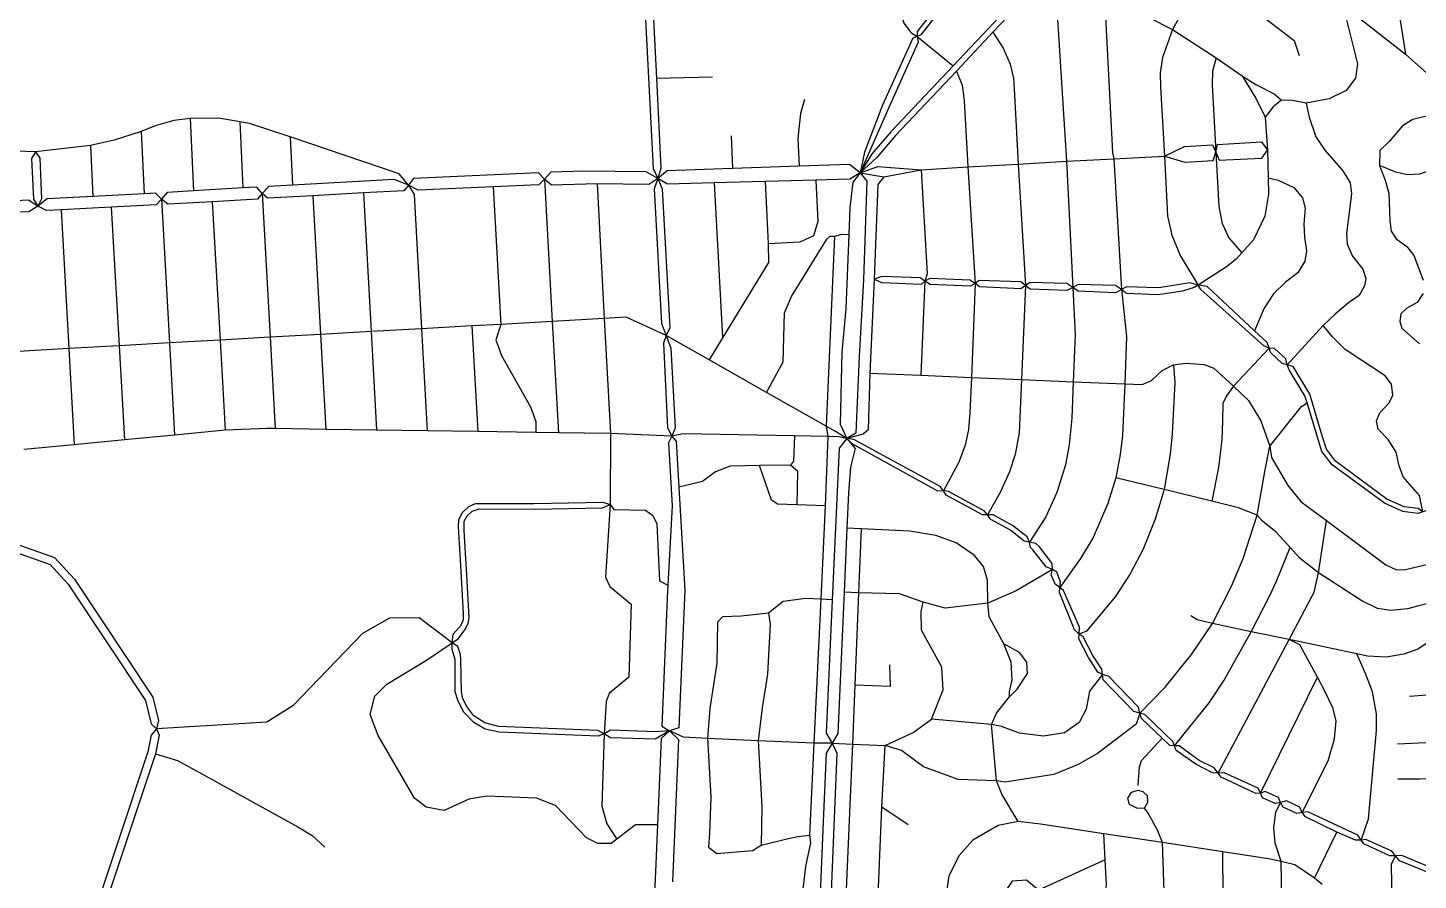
# Model space of a CAD drawing. Extents: x 0 to 264, y 89 to 356.
# Drawn here: x 52.82 to 92.06, y 125.83 to 149.9 of the extents above; entities that cross this region are included whole.
import ezdxf

# ---------------------------------------------------------------- set-up
doc = ezdxf.new("R2010")
doc.units = 0
doc.layers.get('0').update_dxf_attribs({"linetype": 'CONTINUOUS'})

msp = doc.modelspace()

# ---------------------------------------------------------------- linework, layer by layer
at = {"color": 4}
for points in [[(93.276649, 157.215417), (93.25901, 156.755702), (92.271232, 156.160391), (91.866641, 155.889192), (91.583315, 155.611381), (91.320936, 155.232145), (91.134627, 154.797785), (91.04974, 154.384375), (90.999028, 153.977577), (91.066276, 153.651258), (91.285658, 151.777127), (91.702379, 149.153341)], [(83.703143, 156.05125), (83.542186, 155.985106), (80.411283, 152.623794), (80.367186, 152.469452), (80.359481, 152.376849), (78.994672, 150.937076), (78.028944, 149.700147), (77.916495, 149.649437)], [(70.106867, 155.237657), (70.006546, 155.007248), (70.182935, 151.602942), (70.300895, 151.416633), (70.426572, 151.243549), (70.564375, 148.47204), (70.690051, 145.933143), (70.601857, 145.638794)], [(85.050311, 155.054653), (85.555226, 153.538812), (85.716181, 153.036103), (85.815399, 152.287551), (85.805493, 151.687829), (85.7636, 151.289853), (85.573966, 150.641623), (85.13079, 149.851181), (84.846363, 149.060738), (84.782423, 148.623074), (84.787926, 148.216276), (84.904783, 146.274897), (84.983063, 144.587076), (85.112047, 144.044678), (85.349072, 143.451572), (85.856188, 142.631363)], [(85.555226, 153.538812), (87.330139, 152.296371), (89.930772, 150.53579), (91.702379, 149.153341), (92.988915, 148.000201), (94.22474, 146.769887), (94.452942, 146.536173), (94.984313, 145.989367), (95.795702, 144.954185), (96.507873, 143.635676), (96.787891, 142.956579), (97.010581, 142.252127), (97.235478, 141.385617), (97.37769, 140.326181), (97.415172, 139.515895), (97.372178, 138.83349), (97.178151, 138.231564), (97.102083, 137.903037)], [(80.367186, 152.469452), (80.259149, 152.477185), (78.887726, 151.029693), (77.919792, 149.789459), (77.91649, 149.649451), (77.950658, 149.492891), (77.118326, 147.643012), (76.58034, 146.406085), (76.308037, 145.804159)], [(82.865296, 152.424254), (84.151831, 151.98659), (84.852978, 151.697752), (85.763585, 151.289853), (86.680808, 150.802577), (87.796466, 150.121276), (88.562657, 149.533681), (88.701561, 149.113655)], [(77.288099, 151.813508), (77.350936, 151.661371), (77.43803, 150.389167), (77.541659, 150.026466), (77.745607, 149.767397), (77.916484, 149.649437), (78.937335, 148.827022)], [(70.300895, 151.416633), (70.198367, 151.230322), (70.470669, 145.921016), (70.601857, 145.638794), (70.725329, 145.35216), (70.936996, 141.426407), (70.839982, 141.208125)], [(81.573246, 151.340563), (81.37591, 151.06606), (80.842335, 150.59973), (80.058506, 149.768498), (79.027734, 148.674887), (77.310147, 146.853673), (76.785391, 146.231901), (76.308037, 145.804159)], [(81.573246, 151.340563), (81.283308, 151.210478), (80.73099, 150.728717), (78.937335, 148.827022), (77.186674, 146.97053), (76.649792, 146.348758), (76.308037, 145.804159)], [(81.573246, 151.340563), (81.863187, 150.428856), (82.133282, 146.129375), (82.312978, 142.564115), (82.378019, 141.230175), (82.319591, 139.906155), (82.284313, 138.878688), (82.208246, 138.120216), (82.103516, 137.557978), (81.862083, 136.777456), (81.552299, 136.087335), (81.087076, 135.371857)], [(81.573246, 151.340563), (82.003194, 151.114565), (83.207047, 150.75848), (83.751649, 150.547917), (85.13079, 149.851181), (86.36, 149.051919), (87.097526, 148.537083)], [(83.207047, 150.75848), (83.435252, 146.376319), (83.471631, 146.195522), (83.691016, 142.506787), (83.825512, 141.180563), (83.77921, 139.844419), (83.713063, 138.383699), (83.648019, 137.854532), (83.527855, 137.194174), (83.304061, 136.463264), (82.888447, 135.506356), (82.532361, 134.914349), (81.949174, 134.097449)], [(89.930772, 150.53579), (90.346389, 148.877734), (90.291268, 148.47204), (90.025581, 148.129185), (89.547127, 147.893264), (88.903308, 147.771996)], [(77.916484, 149.649437), (77.798524, 149.60644), (76.947449, 147.714671), (76.438125, 146.384035), (76.308037, 145.804159)], [(80.058506, 149.768498), (80.349547, 149.322014), (80.541371, 148.868915), (80.637284, 148.475347), (80.662628, 148.174383), (80.767357, 146.045592), (80.981242, 142.62034), (80.869894, 139.966787), (80.797135, 138.459766), (80.686893, 137.853428), (80.525936, 137.358439), (80.267968, 136.774149), (79.906371, 136.14466)], [(86.36, 149.051919), (86.258575, 148.672683), (86.248669, 148.287935), (86.352298, 146.380731), (86.434964, 144.848351), (86.527569, 144.370998), (86.720494, 143.966407), (87.085399, 143.540869)], [(70.564375, 148.47204), (72.140851, 148.516137)], [(79.027734, 148.674887), (79.189792, 148.281319), (79.24822, 147.846963), (79.349645, 145.967317), (79.555797, 142.679869), (79.449964, 140.027423), (79.405867, 139.026415), (79.372796, 138.557883), (79.277986, 138.113603), (79.097186, 137.635147), (78.665033, 136.821553)], [(87.097526, 148.537083), (87.491093, 147.888856), (87.746857, 147.369609), (87.805285, 146.442467), (87.824025, 145.663048), (87.836163, 145.201129), (87.736945, 144.577153), (87.410626, 143.909079), (87.085407, 143.540869), (86.925548, 143.362274), (86.647734, 143.15171), (85.856188, 142.631363)], [(87.097526, 148.537083), (87.475658, 148.293447), (87.992701, 148.031067), (88.204367, 147.849167)], [(74.742588, 147.870113), (74.624627, 147.477647), (74.54966, 146.768786), (74.586042, 146.190008), (74.592646, 145.990468)], [(88.204367, 147.849167), (87.970651, 147.660651), (87.746857, 147.369609)], [(88.903308, 147.771996), (88.50974, 147.842551), (88.204367, 147.849155)], [(88.903308, 147.771996), (88.980478, 147.376224), (89.168992, 146.815088), (89.422551, 146.441363), (89.934079, 145.858176), (90.139131, 145.517526), (90.179923, 145.214357), (90.037708, 144.079956), (90.05975, 143.785607), (90.206376, 143.450468), (90.502929, 143.081155), (90.578996, 142.822083), (90.547026, 142.612621), (90.394889, 142.33591), (90.091723, 142.134167), (89.717999, 141.816667), (89.38396, 141.491451), (88.36091, 140.384609)], [(63.56394, 145.449174), (63.303768, 145.77329), (60.224678, 146.818395), (59.080355, 147.19322), (58.804748, 147.243933), (58.212742, 147.343151), (57.399149, 147.334345), (56.941641, 147.274799), (56.42019, 147.131484), (56.024419, 146.966119), (55.261535, 146.723585), (54.590157, 146.571451), (53.039035, 146.391754), (52.479002, 146.409393)], [(57.399149, 147.334331), (57.496162, 145.290424)], [(58.804748, 147.243933), (58.894046, 145.376415)], [(92.416754, 147.426937), (91.910738, 147.310077), (91.620797, 147.127076), (91.250381, 146.693819), (90.976978, 146.428133), (90.965943, 146.008107), (91.133524, 145.592492), (91.231641, 145.230895), (91.256985, 144.445965), (91.299981, 144.150512), (91.439989, 143.935537), (91.743157, 143.723871), (91.939389, 143.463699), (92.198461, 142.769167)], [(56.024419, 146.966119), (56.108202, 145.208845)], [(60.224678, 146.818395), (60.289722, 145.456893)], [(72.673326, 146.849262), (72.705296, 145.92322)], [(94.22474, 146.769887), (93.822353, 146.429236), (93.338385, 146.369704), (92.885285, 146.258359), (92.62401, 146.065435), (92.490617, 145.901173), (92.097047, 145.765574), (91.749784, 145.749035), (91.425669, 145.819591), (90.965954, 146.008107)], [(53.039035, 146.391754), (52.928794, 146.202135), (52.978403, 145.055607), (53.107387, 144.864887)], [(53.039035, 146.391754), (53.163611, 146.213161), (53.209912, 145.069938), (53.107387, 144.864887)], [(54.590157, 146.571451), (54.658506, 145.132778)], [(76.308037, 145.804159), (76.983827, 145.688403), (78.030033, 145.89125), (79.349645, 145.967317), (80.767369, 146.045592), (82.133282, 146.129375), (83.471631, 146.195522), (84.904792, 146.274897), (85.462621, 146.543889), (86.254167, 146.593498), (86.352284, 146.380731)], [(84.904792, 146.274897), (85.476952, 146.106224), (86.278421, 146.148117), (86.352284, 146.380731), (86.401893, 146.602317), (87.636615, 146.679488), (87.805285, 146.442467)], [(86.352284, 146.380731), (86.442683, 146.155833), (87.645435, 146.218673), (87.805285, 146.442467)], [(76.308037, 145.804159), (76.008176, 146.041181), (74.592657, 145.990468), (72.705296, 145.92322), (70.863133, 145.858176), (70.601857, 145.638794), (70.346093, 145.476736), (68.894192, 145.491073), (67.596631, 145.454689), (67.40591, 145.622258)], [(76.308037, 145.804159), (76.809645, 145.979444), (78.030033, 145.89125)], [(63.56394, 145.449174), (63.171476, 145.61454), (60.289722, 145.456893), (59.62716, 145.420512), (59.437544, 145.218768), (59.29974, 145.05671), (58.024228, 144.983951), (56.76966, 144.914496), (56.593272, 145.060018)], [(67.40591, 145.622258), (67.236137, 145.801952), (63.710563, 145.645409), (63.56394, 145.449174), (63.434956, 145.29704), (62.29284, 145.234203), (60.866294, 145.154828), (59.587474, 145.083169), (59.437544, 145.218768)], [(70.601857, 145.638794), (70.270026, 145.82731), (68.518264, 145.84715), (67.584506, 145.818487), (67.40591, 145.622256), (67.248264, 145.463508), (65.957317, 145.407284), (63.835139, 145.313578), (63.56394, 145.449174)], [(67.40591, 145.622258), (67.621988, 141.606103), (67.796173, 138.466381)], [(70.601857, 145.638794), (70.502639, 145.346649), (70.70769, 141.546572), (70.839982, 141.208125), (70.973377, 140.856451), (71.094645, 138.604185), (70.998732, 138.368264)], [(76.308037, 145.804159), (76.0192, 145.624463), (75.061188, 145.599091), (73.630234, 145.561623), (72.19046, 145.521937), (70.873056, 145.485556), (70.601857, 145.638794)], [(75.061188, 145.599105), (75.115208, 144.425018), (74.996144, 144.020424), (74.611397, 143.846242), (73.717325, 143.794426)], [(76.308037, 145.804159), (76.10519, 145.534064), (76.018099, 144.810869), (75.994957, 144.060113), (75.906754, 141.975417), (75.795409, 140.742899), (75.748004, 138.70671), (75.939825, 138.299912), (76.171338, 138.023202), (76.040147, 137.489627), (75.982822, 136.770841), (75.938724, 135.768732), (75.858246, 133.961849), (75.681857, 129.973256), (75.520903, 129.705365)], [(76.308037, 145.804159), (76.504269, 145.566034), (76.408359, 142.786806), (76.282683, 140.621633), (76.191181, 138.449843), (75.939825, 138.299912)], [(76.983827, 145.688403), (76.807438, 145.46902), (76.707117, 142.800036), (76.582544, 140.148688), (76.535139, 138.546857), (76.39954, 138.424488), (75.939825, 138.299912)], [(78.030033, 145.89125), (78.204218, 142.948863), (78.139174, 142.739401), (78.022317, 140.088056)], [(87.824028, 145.663048), (88.105147, 145.5958), (88.548326, 145.386338), (88.798575, 145.096397), (88.869131, 144.807562), (88.833853, 144.348951), (88.852592, 143.982942), (88.906612, 143.603706), (88.863616, 143.312665), (88.66628, 142.976425), (88.314606, 142.719558), (87.977263, 142.385522), (87.71378, 141.979828), (87.444789, 141.343724)], [(56.593272, 145.060018), (56.421294, 145.225383), (56.108202, 145.208845), (54.658506, 145.132778), (53.363151, 145.064426), (53.107387, 144.864887), (52.848315, 144.700625), (52.350018, 144.679684), (50.919061, 144.600303), (49.499131, 144.513213)], [(59.437544, 145.218768), (59.283202, 145.400669), (58.894046, 145.376426), (57.496162, 145.290424), (56.755329, 145.245226), (56.593272, 145.060018), (56.440033, 144.902369), (55.173341, 144.830713), (53.765537, 144.757953), (53.349923, 144.742515), (53.107387, 144.864884)], [(59.437544, 145.218768), (59.661338, 141.159619), (59.803549, 138.581034)], [(62.29284, 145.234203), (62.511119, 141.318369), (62.666561, 138.536937)], [(63.56394, 145.449174), (63.724894, 145.189002), (63.933256, 141.397744), (64.092006, 138.517091)], [(65.957317, 145.407284), (66.167881, 141.524522), (66.034488, 141.083549), (66.189931, 140.642577), (67.006831, 139.200599), (67.154558, 138.781674), (67.161162, 138.475201)], [(68.894192, 145.491067), (69.087117, 141.688786), (69.270121, 138.445435), (69.253583, 136.434601)], [(73.630234, 145.561623), (73.717325, 143.794426), (73.722828, 143.268567), (72.42637, 141.140877), (72.049349, 140.521312)], [(72.19046, 145.521937), (72.426381, 141.140877)], [(53.107387, 144.864887), (52.837292, 145.03356), (48.565373, 144.799843), (48.224722, 144.592588), (47.880764, 144.42171), (46.018758, 144.313673), (45.822526, 144.464704)], [(55.173341, 144.830713), (55.397135, 140.921494), (55.545965, 138.260226)], [(56.593272, 145.060018), (56.819269, 141.000869), (56.964792, 138.396926)], [(58.024228, 144.983951), (58.246919, 141.080244), (58.38803, 138.53473)], [(60.866294, 145.154828), (61.085676, 141.238994), (61.23671, 138.55678)], [(53.765537, 144.757953), (53.976103, 140.842119), (54.127135, 138.123524)], [(73.669923, 139.600782), (74.141762, 140.462883), (74.179244, 141.854149), (74.371067, 142.314967), (75.369869, 143.933333), (75.47019, 144.010504), (75.588151, 144.012762), (75.800921, 144.071137), (75.994949, 144.060102)], [(75.588151, 144.012708), (75.354437, 138.653794), (75.399635, 138.35724), (75.324671, 136.403732), (75.197891, 133.76341), (75.000556, 129.69875), (74.881492, 127.103629), (74.912361, 126.886451), (74.773454, 126.223889), (74.691875, 125.5933), (74.696278, 125.112639), (74.773449, 123.999185), (74.769046, 123.062119), (74.710617, 121.883619), (74.528714, 119.914678), (74.588246, 118.974306), (74.484617, 116.714324), (74.32697, 113.255998)], [(78.139174, 142.739401), (78.004678, 142.833107), (76.924298, 142.878308), (76.707117, 142.800036)], [(79.555797, 142.679869), (79.410278, 142.772474), (78.282492, 142.819879), (78.139174, 142.739401), (78.030033, 142.645694), (76.924298, 142.691996), (76.707117, 142.800036)], [(80.981242, 142.62034), (80.842335, 142.729481), (79.673758, 142.765859), (79.555797, 142.679869), (79.413585, 142.601597), (78.286901, 142.649002), (78.139174, 142.739401)], [(82.312978, 142.564115), (82.140998, 142.676564), (81.111327, 142.706327), (80.981242, 142.62034), (80.843436, 142.52553), (79.680373, 142.583958), (79.555797, 142.679869)], [(83.691016, 142.506787), (83.514627, 142.618133), (82.467317, 142.647899), (82.312978, 142.564115), (82.145409, 142.478125), (81.110226, 142.515607), (80.981242, 142.62034)], [(85.856188, 142.631363), (85.615859, 142.693099), (84.801162, 142.567423), (84.705252, 142.557489), (83.824408, 142.581732), (83.691016, 142.506765), (83.521242, 142.415285), (82.466214, 142.459383), (82.312978, 142.564115)], [(87.857101, 140.855347), (87.798673, 141.014097), (87.444792, 141.343724), (86.107544, 142.597189), (85.856188, 142.631363), (85.738228, 142.560808), (85.409704, 142.460486), (84.850772, 142.372292), (84.689817, 142.361257), (83.828819, 142.396535), (83.691016, 142.506776)], [(88.36091, 140.384609), (88.322325, 140.54777), (88.005928, 140.84322), (87.857101, 140.855356), (87.704964, 140.917083), (85.923436, 142.512299), (85.856188, 142.631363)], [(92.197332, 142.39875), (92.030866, 142.138578), (91.744233, 141.977621), (91.574459, 141.819974), (91.543592, 141.600592), (91.600917, 141.420895), (92.094806, 140.97)], [(78.665033, 136.821553), (78.572431, 136.94723), (76.131649, 138.27125), (75.939825, 138.299912), (75.620121, 138.503863), (75.354437, 138.653794), (73.669923, 139.600782), (72.049349, 140.521312), (70.839982, 141.208125), (69.705581, 141.72296), (69.087117, 141.688786), (67.621988, 141.606103), (66.167881, 141.524522), (65.354287, 141.47822), (63.933256, 141.397744), (62.511119, 141.318369), (61.085676, 141.238994), (59.661338, 141.159619), (58.246919, 141.080244), (56.819269, 141.000869), (55.397135, 140.921494), (53.976103, 140.842119), (52.556173, 140.762744)], [(65.354287, 141.47822), (65.52296, 138.497248)], [(92.190756, 136.236162), (92.099254, 136.693673), (91.637335, 137.22394), (91.521579, 137.534828), (91.438897, 137.916268), (91.214002, 138.275661), (90.936188, 138.570008), (90.886579, 138.804828), (90.975877, 139.028619), (91.242665, 139.310841), (91.34409, 139.528022), (91.308812, 139.832292), (91.131319, 140.073724), (90.001327, 140.813454), (89.640833, 141.16954), (89.383966, 141.491451)], [(70.839982, 141.208125), (70.76171, 140.997562), (70.87526, 138.603081), (70.998732, 138.368264), (71.118897, 138.219437), (71.194964, 136.92849), (71.36474, 134.015869), (71.198272, 130.132006), (70.928176, 130.046016)], [(87.857101, 140.855347), (86.848377, 139.778272), (86.651042, 139.50928), (86.55072, 139.285486), (86.543015, 138.787189), (86.523175, 138.275661), (86.429469, 137.486319), (86.240953, 136.534923)], [(92.190756, 136.236162), (92.061769, 136.322153), (91.664894, 136.372865), (91.178724, 136.593351), (89.731232, 137.661605), (89.469956, 138.003359), (89.3542, 138.37598), (89.000322, 139.553377), (88.537299, 140.335), (88.36091, 140.384609), (88.226415, 140.423194), (87.894583, 140.731875), (87.857101, 140.855347)], [(76.582544, 140.148688), (78.022317, 140.088056), (79.449964, 140.027423), (80.869894, 139.966787)], [(80.869894, 139.966787), (82.319591, 139.906155), (83.77921, 139.844419), (84.267588, 139.831183), (84.531067, 139.940324), (84.832032, 140.221445), (85.15394, 140.383503), (85.491283, 140.432014), (86.024861, 140.394532), (86.291649, 140.283187), (86.848377, 139.778272), (87.273915, 139.372577), (87.615669, 138.803724), (87.870329, 138.082734), (87.917734, 137.761926), (88.384061, 136.976996), (88.759992, 136.516181), (89.475468, 135.983706), (91.152266, 134.736857), (91.447716, 134.595746), (91.706787, 134.60568), (92.533611, 134.799708)], [(85.15394, 140.383508), (85.190322, 139.878593), (85.12197, 138.431103), (85.060234, 137.856736), (84.888256, 136.863447), (84.639105, 136.026703), (84.295147, 135.18224), (83.929141, 134.478889), (83.513524, 133.830661), (82.704339, 132.859419), (82.494879, 132.77894)], [(94.069298, 137.079522), (93.937006, 136.997942), (93.478395, 136.624218), (92.830165, 136.346407), (92.366042, 136.301206), (92.190756, 136.236162), (92.049645, 136.183246), (91.626312, 136.237266), (91.108169, 136.473187), (89.633117, 137.561286), (89.34428, 137.938315), (89.221908, 138.33519), (88.929766, 139.310841), (88.861415, 139.504869), (88.42375, 140.243498), (88.36091, 140.384609)], [(84.203644, 130.550928), (84.922431, 131.284046), (85.659956, 132.202369), (86.258575, 133.076597), (86.796561, 134.129419), (87.123984, 134.918758), (87.513143, 136.135841), (87.742449, 137.421276), (87.870329, 138.082734), (88.763297, 139.203907), (88.929766, 139.310841)], [(74.454853, 138.373776), (71.303004, 138.431103), (70.998732, 138.368264), (69.270121, 138.445435), (67.796173, 138.466376), (67.161173, 138.475187), (65.52296, 138.497242), (64.092006, 138.517088), (62.666561, 138.536931), (61.23671, 138.556777), (59.803549, 138.581023), (59.573143, 138.584336), (58.38803, 138.534724), (56.964792, 138.396926), (55.545965, 138.260226), (54.127135, 138.123524), (52.709408, 137.986824)], [(70.998732, 138.368264), (70.901718, 138.184159), (71.007551, 136.397119), (70.882978, 134.159185), (70.874173, 134.004843), (70.711012, 130.182716), (70.92819, 130.046016), (71.18394, 129.807891), (71.011963, 125.787328)], [(74.454853, 138.373776), (74.428409, 137.662708), (74.350135, 137.551363)], [(75.939825, 138.299912), (75.706111, 138.350625), (75.399635, 138.357229), (74.454853, 138.373779)], [(75.939825, 138.299912), (75.717135, 138.029817), (75.525311, 133.746875), (75.356641, 129.98428), (75.520903, 129.705365), (75.657603, 129.42204), (75.410658, 123.435841), (75.244192, 119.41197), (75.092058, 119.085651)], [(79.906371, 136.14466), (79.815972, 136.256008), (78.80284, 136.806119), (78.665033, 136.821556), (78.505183, 136.819296), (76.087551, 138.151032), (75.939825, 138.299859)], [(74.350121, 137.551363), (73.472588, 137.535926), (72.646867, 137.522692), (72.232353, 137.362839), (71.860833, 137.089436), (71.194964, 136.928482)], [(75.324671, 136.403732), (74.535329, 136.432397), (73.980808, 136.452237), (73.812135, 136.562479), (73.472588, 137.535926)], [(74.535329, 136.432397), (74.557371, 137.373871), (74.350112, 137.551363)], [(93.679035, 133.497726), (93.155381, 133.670808), (92.769532, 133.714905), (92.412343, 133.666397), (92.078308, 133.578202), (91.758603, 133.494419), (91.288966, 133.443706), (90.90973, 133.504342), (90.474269, 133.723724), (89.247266, 134.507551), (88.728019, 134.914349), (88.443593, 135.220826), (88.051129, 135.661798), (87.67079, 135.967171), (87.513143, 136.135841), (86.991692, 136.344203), (86.240936, 136.534923), (84.888256, 136.863447), (83.527855, 137.194174)], [(45.654956, 135.480998), (45.852292, 135.562577), (46.319722, 136.198681), (46.697855, 136.527204), (47.217101, 136.775252), (47.822335, 136.8425), (48.330556, 136.716824), (51.830772, 135.347606), (52.107482, 135.344304), (52.320252, 135.387292), (53.575921, 134.939704), (54.137058, 134.327855), (56.351839, 130.998516), (56.507284, 130.343673), (56.448853, 130.104444)], [(81.087076, 135.371857), (81.023133, 135.521787), (80.61303, 135.850314), (80.068428, 136.147968), (79.906371, 136.144666), (79.760851, 136.143532), (78.735589, 136.699157), (78.665033, 136.821525)], [(69.08822, 129.96223), (68.912935, 130.055939), (66.101736, 130.170592), (65.720296, 130.272014), (65.407204, 130.471553), (65.215381, 130.738341), (65.100728, 130.956623), (65.063246, 131.152855), (65.040104, 132.051338), (65.030169, 132.205676), (64.960717, 132.42947), (64.794251, 132.537508), (64.829532, 132.77784), (65.05553, 133.035808), (65.118367, 133.195661), (65.115065, 133.351103), (65.070967, 134.220921), (65.022459, 135.035617), (64.976158, 135.808421), (64.989394, 136.011268), (65.085307, 136.208603), (65.266104, 136.378377), (65.45462, 136.467675), (67.113779, 136.469933), (69.047442, 136.503006), (69.253597, 136.434655)], [(64.794254, 132.537508), (64.975051, 132.658776), (65.15144, 132.899105), (65.247353, 133.083213), (65.280424, 133.240859), (65.210972, 134.446919), (65.134905, 135.706996), (65.139308, 135.966067), (65.217582, 136.117101), (65.360897, 136.249393), (65.556028, 136.313333), (67.129194, 136.304528), (69.04081, 136.346421), (69.25358, 136.434616)], [(69.253585, 136.434601), (69.126806, 134.38849), (69.24697, 134.122803), (69.846692, 133.624506), (69.783853, 131.567369), (69.232639, 131.105453), (69.143341, 130.881659), (69.08822, 129.96223), (69.018768, 127.922734), (69.159879, 127.42223), (69.44651, 126.991181)], [(69.253585, 136.434601), (69.361623, 136.301206), (70.252387, 136.280265), (70.460746, 136.129234), (70.574298, 135.896621), (70.653673, 134.283763), (70.882978, 134.15919)], [(81.738611, 134.601258), (81.732007, 134.768827), (81.373718, 135.243976), (81.272295, 135.336579), (81.087087, 135.371857), (80.943758, 135.404931), (80.552394, 135.718022), (80.002284, 136.017883), (79.906371, 136.14466)], [(86.415121, 128.85098), (88.421546, 132.624601), (89.12269, 133.960746), (89.247266, 134.507551), (89.475468, 135.983706)], [(76.342215, 135.749992), (76.268351, 133.949722), (76.161415, 131.342474), (76.093063, 129.673395), (75.822968, 123.414897)], [(80.52704, 131.012847), (80.524782, 131.161674), (80.601953, 131.492405), (80.56998, 131.990702), (80.369339, 132.506641), (79.951572, 133.262909), (79.91519, 133.650965), (79.908586, 134.299192), (79.789525, 134.685044), (79.540377, 134.995928), (79.020029, 135.352014), (78.445662, 135.565885), (77.713648, 135.69046), (76.342226, 135.749992), (75.938724, 135.768732)], [(52.107482, 135.344298), (52.235365, 135.180036), (53.449141, 134.74678), (53.961769, 134.188951), (56.144583, 130.907014), (56.300026, 130.249967), (56.448853, 130.104444), (56.527127, 129.924748), (56.422394, 129.396685), (55.214131, 125.756458), (54.676144, 124.133681), (54.493143, 123.937449)], [(81.949174, 134.097449), (81.970115, 134.251787), (81.864282, 134.52409), (81.738605, 134.601258), (81.560018, 134.676224), (81.18409, 135.16019), (81.119046, 135.221926), (81.087076, 135.371857)], [(85.18591, 129.62599), (86.16046, 130.844174), (86.58159, 131.47697), (87.346674, 132.846188), (87.873637, 133.865939), (88.059949, 134.276042), (88.443593, 135.220826)], [(81.738611, 134.601258), (80.713351, 134.003742), (79.91519, 133.650965), (78.712438, 133.510954), (78.088465, 133.679627), (77.425903, 133.913341), (76.268351, 133.949722), (75.858246, 133.961858)], [(82.494879, 132.77894), (82.498181, 132.974072), (82.053901, 134.00705), (81.949169, 134.097449), (81.813575, 134.190051), (81.700026, 134.454635), (81.738611, 134.601258)], [(83.155234, 131.641232), (83.12879, 131.792266), (82.876334, 132.17591), (82.605135, 132.699565), (82.494893, 132.77894), (82.360381, 132.904619), (81.934843, 133.950826), (81.94918, 134.097449)], [(75.525311, 133.746875), (75.197891, 133.763413), (74.776762, 133.784351), (74.142865, 133.702772), (73.725044, 133.368737), (72.956649, 133.283856), (72.423074, 133.266217), (72.284167, 133.114079), (72.267628, 131.960939), (72.072497, 130.682119), (72.005249, 129.836553), (72.097855, 128.176294), (72.059269, 127.162058), (72.028403, 126.765183), (72.268732, 126.585486), (73.273048, 126.672577), (73.519992, 126.822508), (74.239879, 127.003308), (74.554072, 127.069452), (74.881492, 127.103629)], [(75.520903, 129.705365), (76.093063, 129.673395), (77.014697, 129.631502), (77.810651, 130.001919), (78.328794, 130.382258), (78.65401, 131.210183), (78.617631, 131.849591), (78.046572, 132.888081), (78.032235, 133.420556), (78.088459, 133.679627)], [(94.992032, 133.616787), (94.32947, 133.616787), (93.679035, 133.497726), (92.698976, 132.782248), (92.049645, 132.350095), (91.654974, 132.208984), (91.15447, 132.130713), (90.629715, 132.157157), (90.330954, 132.221111), (88.421546, 132.624601), (87.346674, 132.846188), (86.258575, 133.076597), (85.826422, 133.183534), (85.646728, 133.299287)], [(64.794254, 132.537508), (63.862701, 133.236451), (63.024853, 133.233149), (62.267482, 132.794381), (60.299645, 130.751577), (59.570936, 130.29517), (56.448853, 130.10445)], [(73.725044, 133.368742), (73.771345, 133.057855), (73.693074, 131.652258), (73.544244, 130.699758), (73.43731, 129.768202), (73.540936, 127.917222), (73.519995, 126.822508)], [(84.203644, 130.550928), (84.167266, 130.712986), (83.317292, 131.596034), (83.155234, 131.641232), (83.021839, 131.709583), (82.752847, 132.119689), (82.481649, 132.64224), (82.494885, 132.77894)], [(70.590833, 127.393567), (69.969061, 127.394696), (69.284452, 126.86663), (68.908524, 126.871033), (68.586615, 127.031987), (67.711283, 127.943697), (67.174401, 128.149852), (65.775417, 128.203873), (65.263889, 128.12119), (64.575972, 127.802586), (64.064444, 127.894088), (63.730409, 128.145441), (62.710658, 129.91815), (62.481353, 130.513463), (62.612544, 131.023888), (62.95099, 131.370053), (64.069956, 132.043636), (64.794254, 132.537525)], [(70.928176, 130.046016), (70.540121, 130.020672), (69.262405, 130.066974), (69.08822, 129.962241), (68.917343, 129.89829), (66.123783, 130.009635), (65.730216, 130.097829), (65.405, 130.284141), (65.121674, 130.581798), (64.954105, 130.913629), (64.885756, 131.14955), (64.884627, 132.066772), (64.794229, 132.347891), (64.794229, 132.537508)], [(80.770676, 127.491685), (80.309861, 128.257873), (80.158827, 128.636008), (80.015512, 130.223508), (80.156623, 130.548724), (80.52704, 131.012847), (80.745322, 131.230026), (81.031952, 131.670998), (81.014313, 131.989601), (80.808158, 132.2608), (80.369393, 132.506641)], [(88.786451, 127.741937), (89.521769, 129.200453), (89.695954, 129.827734), (89.745563, 130.332647), (89.655165, 130.699758), (89.420347, 131.19144), (89.216397, 131.567369), (88.721407, 132.481286), (88.421546, 132.624601)], [(77.141476, 131.912431), (77.163518, 131.296173), (76.161409, 131.342474)], [(90.447811, 126.965826), (90.656173, 127.563341), (90.884375, 130.059244), (90.882117, 130.525574), (90.770772, 131.146242), (90.576744, 131.66659), (90.330954, 132.221111)], [(83.155234, 131.641232), (82.783714, 131.167189), (82.687803, 130.658966), (82.492672, 130.286345), (82.082569, 129.993099), (81.485051, 129.902701), (80.804853, 129.983176), (80.302145, 130.169488), (80.015512, 130.223508), (78.328794, 130.382258)], [(85.18591, 129.62599), (85.140713, 129.745051), (84.349167, 130.509035), (84.203644, 130.550928), (84.034974, 130.593925), (83.169565, 131.493508), (83.155228, 131.641232)], [(87.610157, 128.29205), (89.216397, 131.567369)], [(101.398256, 131.259792), (100.589072, 131.269726), (99.225365, 131.264211), (97.89473, 131.2598), (96.557482, 131.257534), (95.193776, 131.263091), (94.047248, 131.267502), (93.762822, 131.310499), (93.342796, 131.362317), (92.950329, 131.310504), (92.612986, 131.178213), (92.302101, 131.058048), (91.818133, 131.018359)], [(84.203644, 130.550928), (84.102222, 130.235633), (83.009715, 129.408812), (82.465113, 129.099028), (81.779401, 128.820113), (80.409079, 128.599627), (80.158827, 128.636008), (79.074035, 128.677899), (78.103897, 129.028472), (77.479923, 129.493699), (77.014697, 129.631502)], [(86.415121, 128.85098), (86.30598, 129.003117), (85.879339, 129.210373), (85.317101, 129.62599), (85.18591, 129.62599), (85.055826, 129.639227), (84.838644, 129.838766), (84.248845, 130.395486), (84.203644, 130.550928)], [(56.448853, 130.104444), (56.300026, 129.928056), (56.205216, 129.45401), (54.460069, 124.191008), (54.493143, 123.937449), (54.57803, 123.802953), (54.585735, 122.234192), (54.550457, 121.692899), (54.573599, 112.974879), (54.490916, 112.859123)], [(75.520903, 129.705365), (75.000556, 129.69875), (73.43731, 129.768202), (72.005252, 129.836553), (71.323951, 129.868524), (70.928176, 130.046016), (70.529097, 129.813403), (69.262405, 129.855296), (69.08822, 129.96223)], [(70.928176, 130.046016), (70.695563, 129.836553), (70.590833, 127.393567), (70.196162, 118.18276), (70.408933, 117.929203), (70.644853, 117.685563), (70.649256, 116.906147), (70.403415, 116.674635)], [(94.406641, 130.017353), (93.826762, 130.109956), (93.511466, 130.160669), (92.761813, 129.725208), (92.082716, 129.697635), (91.479686, 129.673404)], [(75.520903, 129.705365), (75.35223, 129.419835), (75.261831, 127.262379), (74.925589, 119.352438), (75.092058, 119.085651), (75.221042, 118.845322), (75.057881, 115.026502)], [(76.00046, 119.182665), (76.409463, 120.203516), (76.621129, 121.079949), (76.736883, 123.366389), (76.927603, 127.88966), (77.014697, 129.631502)], [(84.157343, 128.509228), (84.19152, 129.03178), (84.249949, 129.214784), (84.838644, 129.838758)], [(87.610157, 128.29205), (87.547317, 128.426546), (86.58159, 128.863107), (86.415121, 128.850971), (86.254167, 128.866417), (85.790044, 129.10785), (85.232215, 129.494802), (85.18591, 129.625993)], [(56.422394, 129.396685), (57.041963, 129.211476), (57.83902, 128.774912), (59.519123, 127.844463), (60.441857, 127.342855), (60.84204, 127.09591), (61.202533, 126.769591)], [(88.17901, 128.026363), (88.117274, 128.163063), (87.738037, 128.340556), (87.610157, 128.29205), (87.477865, 128.281015), (86.501111, 128.744037), (86.415121, 128.850971)], [(84.339244, 127.868717), (84.435157, 128.039591), (84.424122, 128.211572), (84.298446, 128.328428), (84.148515, 128.361502), (83.958898, 128.312994), (83.854166, 128.147631), (83.904878, 127.976754), (84.107726, 127.87974), (84.339235, 127.868705)], [(93.72534, 128.157551), (92.398012, 128.69223), (92.111381, 128.688928), (91.490713, 128.683422)], [(86.009426, 119.185972), (86.207865, 119.972006), (86.571667, 120.743706), (87.042405, 121.408472), (87.510936, 122.187891), (87.831744, 122.932032), (88.012544, 123.525139), (88.22421, 124.708048), (88.190033, 126.359488), (88.027978, 126.880939), (87.983881, 127.313092), (88.045617, 127.748549), (88.17901, 128.026363)], [(88.786451, 127.741937), (88.722508, 127.892968), (88.339964, 128.074869), (88.17901, 128.026363), (88.024671, 127.995494), (87.668585, 128.159758), (87.610157, 128.29205)], [(90.447811, 126.965826), (90.359617, 127.099218), (88.944097, 127.762883), (88.786451, 127.741942), (88.632109, 127.714364), (88.252873, 127.891856), (88.17901, 128.026352)], [(77.671744, 127.396875), (76.927603, 127.88966)], [(82.695519, 119.15731), (83.001996, 120.487942), (84.193724, 122.688395), (84.624774, 123.813976), (84.901484, 125.232803), (84.846363, 126.893063), (84.705252, 127.243637), (84.439565, 127.727606), (84.339244, 127.868717)], [(91.422361, 126.52375), (91.31322, 126.65053), (90.586718, 126.981258), (90.447811, 126.96582), (90.290165, 126.962524), (89.765409, 127.18411), (88.876849, 127.625077), (88.786451, 127.741937)], [(89.347588, 125.709053), (89.135921, 125.890954), (88.576988, 126.262474), (88.190033, 126.359488), (87.835051, 126.43776), (86.548516, 126.633994), (84.846363, 126.893063), (83.191615, 127.144419), (81.399061, 127.414514), (80.770676, 127.491685), (80.211744, 127.373724), (79.490756, 126.965826), (79.108213, 126.533673), (78.813863, 125.953794), (78.721258, 125.293439)], [(81.007701, 119.142978), (81.369298, 120.634565), (82.414401, 122.75454), (82.573151, 122.932032), (82.807968, 123.60341), (83.128776, 124.515121), (83.262171, 125.707953), (83.227994, 126.410201), (83.191615, 127.144419)], [(89.135921, 125.890954), (89.765409, 127.184105)], [(93.040728, 125.877726), (92.927178, 125.973637), (91.596546, 126.531466), (91.422361, 126.523761), (91.263611, 126.521492), (90.526085, 126.856631), (90.447811, 126.965772)], [(83.227994, 126.410201), (81.345044, 125.550303), (81.006597, 125.830322), (80.605311, 125.800556), (80.358367, 125.44447), (80.484046, 124.99027), (80.88974, 124.829313), (81.268976, 124.978143)], [(84.353575, 119.171641), (84.64572, 120.299426), (85.15284, 121.308151), (85.856188, 122.43704), (86.181407, 123.220869), (86.479061, 124.435746), (86.558436, 125.379426), (86.54853, 126.633994)], [(91.369444, 113.253794), (91.341871, 115.62402), (91.354007, 115.788282), (91.337471, 119.231173), (91.336345, 119.502369), (91.327565, 121.939843), (91.323149, 123.197716), (91.31874, 124.490869), (91.314329, 125.707953), (91.312066, 126.281217), (91.42231, 126.52375)], [(94.617204, 125.467621), (94.533421, 125.546996), (93.163099, 125.904185), (93.040728, 125.877741), (92.875365, 125.829218), (91.533706, 126.379331), (91.422361, 126.52375)]]:
    msp.add_lwpolyline(points, dxfattribs=at)

doc.saveas('drawing.dxf')
